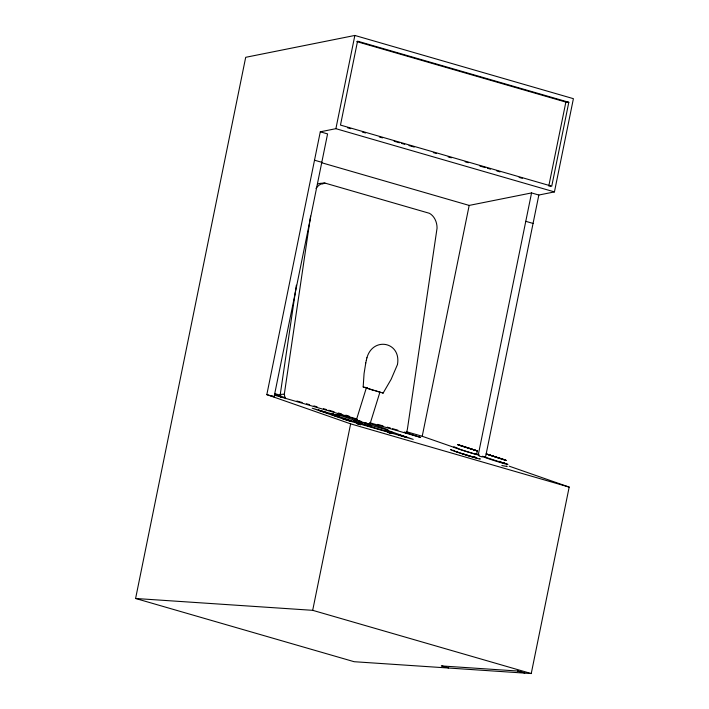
<?xml version="1.0" encoding="UTF-8"?>
<svg xmlns="http://www.w3.org/2000/svg" width="709" height="709" viewBox="0 0 709 709"><rect width="100%" height="100%" fill="white"/><g stroke="black" fill="none" stroke-linecap="round" stroke-linejoin="round"><path stroke-width="1.06" d="M397.457 364.559L391.146 379.28L383.099 393.123L363.176 386.928L364.063 373.616L365.773 362.964M397.483 364.453C401.391 341.676 372.863 336.421 366.907 357.85M280.888 397.474A23.432 18.124 86 0 1 280.25 394.443L296.362 285.195M285.39 398.662A23.432 18.124 86 0 1 284.318 394.16L310.586 216.094M509.168 466.159L569.176 487.092L531.245 673.55L525.334 673.151L518.049 671.051L441.308 665.919L448.593 668.029L354.146 661.71L135.596 598.485L245.695 57.314L354.854 35.45L573.404 98.675L554.438 191.909L538.84 195.028L531.555 192.928L469.181 205.415L321.505 162.698M569.176 487.092L350.627 423.858L266.823 394.629L320.291 131.803L335.889 128.683L554.438 191.909M266.823 394.629L274.108 396.739L327.576 133.912L320.291 131.803M335.889 128.683L354.854 35.45M135.596 598.485L312.687 610.325L350.627 423.858M455.32 447.813L422.218 436.265L469.181 205.415M478.309 454.664L531.555 192.928M485.594 456.773L538.84 195.028M568.813 102.282L357.549 41.166L340.48 125.076L551.744 186.192L568.813 102.282L565.862 102.087L548.793 185.997L550.76 186.13M365.747 363.061L366.331 360.349M366.305 360.447L366.934 357.744M363.176 386.928L363.894 386.999M356.246 420.366L366.358 387.85L366.837 387.947M362.627 424.487L355.244 422.156L357.531 422.786M362.689 424.283L355.563 422.006M383.099 393.123L382.461 392.777M457.208 447.991C453.503 447.769 484.991 457.163 474.525 453.406M477.503 450.959L457.527 444.623L477.503 450.959L476.457 454.292M485.169 457.19L505.127 463.615M333.39 415.421L333.7 414.402L335.038 414.792L334.028 414.437L333.709 415.456M335.614 416.068L335.933 415.049L337.945 415.669L336.607 415.288L336.288 416.298M357.894 423.885L358.213 422.874L357.203 422.52L358.098 422.777M358.577 424.124L358.887 423.105L356.875 422.484L358.213 422.874M358.869 424.221L360.473 424.735L360.792 423.716L358.807 423.034M369.832 424.594L379.944 392.077M390.101 433.243L390.42 432.233L391.758 432.614L385.944 430.815L389.126 431.932M390.225 433.341L390.42 432.233M475.987 457.677L475.057 457.659M317.508 184.065A16.599 12.842 86 0 1 320.858 183.356L324.926 183.073L429.388 213.294A15.341 11.867 86 0 1 437.063 228.13L407.498 428.537A14.118 10.919 86 0 1 405.902 433.562M280.25 394.443L284.318 394.16M467.275 455.444L476.935 457.961L476.519 457.713M454.788 450.906L452.705 450.268L454.309 450.676M457.075 451.536L456.419 451.491L457.013 451.766M473.807 457.101L474.472 457.137L473.878 456.862M354.19 421.057L353.631 420.951L354.367 421.314M371.8 426.658L368.45 425.79M379.935 392.13L375.726 390.969M501.83 465.538L507.148 466.513L506.722 466.079M339.257 416.148L336.27 415.297M357.425 420.251C343.998 416.44 379.864 427.757 368.405 423.672M472.602 456.791L461.887 453.494M365.215 387.344L367.085 387.876M356.051 422.139L357.593 422.582M390.579 432.65L393.273 433.323L388.124 431.834M387.965 431.701L387.442 431.551L387.876 431.79M391.208 432.836L392.307 433.102L391.793 432.907M390.526 432.268L391.43 432.579L387.513 431.347L389.525 431.967M359.126 424.248L360.473 424.735M357.575 422.91C353.259 421.758 365.046 425.409 360.314 423.752M356.724 41.583L565.862 102.087M347.525 127.771L350.698 128.683M362.352 132.06L365.534 132.982M379.306 136.961L382.479 137.883M394.133 141.251L399.433 142.784M401.551 143.395L404.724 144.317M408.96 145.54L414.26 147.073M433.332 152.595L436.505 153.507M448.159 156.884L451.341 157.806M465.104 161.785L468.286 162.707M479.94 166.074L485.231 167.608M487.349 168.219L490.531 169.141M496.885 170.975L500.067 171.897M519.13 177.418L522.311 178.331M314.512 160.207L321.797 162.308M525.777 221.323L533.062 223.432M320.858 183.356L322.967 183.959M274.543 393.548L280.915 395.392M406.284 431.657L422.218 436.265M274.543 394.532L285.178 397.607M296.876 400.993L302.194 402.526M306.448 403.758L309.638 404.679M313.892 405.911L317.083 406.833M323.464 408.685L326.654 409.607M328.781 410.219L334.099 411.761M338.353 412.993L341.543 413.914M345.797 415.146L348.988 416.068M377.702 424.372L383.02 425.914M387.274 427.146L390.464 428.068M392.591 428.679L397.909 430.221M404.29 432.065L420.632 437.444L369.584 422.679M274.932 395.294L356.822 418.984M479.124 456.055L482.253 456.959M334.028 414.437L336.731 415.377M339.514 416.059L312.226 408.216L346.559 420.136L413.214 439.376L387.247 430.283M386.618 430.638L392.892 432.605L386.662 430.744M360.792 423.716L359.782 423.362L361.12 423.752L360.447 423.521M357.779 423.796L356.884 423.539L357.788 423.849M312.687 610.325L531.245 673.55M517.464 671.006L524.749 673.116L449.187 668.064L441.902 665.955M388.585 431.878L385.882 431.019L389.17 432.215M359.055 420.729L360.952 421.288M335.712 415.031L332.131 413.879L338.113 415.669M389.746 431.994L393.335 433.119L389.117 431.932M364.134 424.505L366.42 425.196M359.108 423.131L358.532 422.865M388.878 432.889L389.507 433.084M335.304 414.995L332.069 414.083L339.194 416.351L333.7 414.402M388.169 431.648L389.285 432.091M390.101 432.233L391.864 432.809M389.888 432.437L390.978 432.72M358.231 423.105L359.649 423.539M374.387 390.659L369.238 389.037M359.428 423.025L361.75 423.76M467.568 455.426L455.541 451.394M364.967 422.546L366.819 423.14M360.385 423.672L361.909 424.186M499.092 461.311L501.352 462.082M368.937 388.833L366.349 387.903M361.289 423.743L361.971 423.982M337.617 415.634L336.607 415.288M270.998 395.657L274.108 396.739M338.796 415.899L339.283 416.068M503.195 462.729L504.489 463.225M474.995 456.959L475.642 457.296M479.408 458.537A15.793 0.532 17.6 0 1 465.308 454.824A15.793 0.532 17.6 0 1 451.598 449.71M475.225 453.503A13.453 0.452 17.6 0 1 476.102 454.442A13.453 0.452 17.6 0 1 458.289 448.841A13.453 0.452 17.6 0 1 456.383 447.583M505.393 463.367A13.453 0.452 17.6 0 1 503.718 463.473A13.453 0.452 17.6 0 1 486.401 457.979A13.453 0.452 17.6 0 1 485.053 456.906M503.044 462.534A13.453 0.452 17.6 0 1 504.684 463.11M387.336 431.134A26.304 0.682 17.3 0 1 361.847 424.009A26.304 0.682 17.3 0 1 337.537 415.625M369.797 423.565A26.304 0.682 17.3 0 1 382.975 428.785A26.304 0.682 17.3 0 1 341.747 415.926A26.304 0.682 17.3 0 1 357.256 419.657M315.984 188.443A16.599 12.842 86 0 1 324.926 183.073M486.206 453.946L506.155 460.38L486.206 453.946M332.193 414.889L339.345 417.114L332.193 414.889M318.43 410.121L327.071 412.904L318.43 410.121M342.677 418.576L351.318 421.359L342.677 418.576M398.414 434.706L407.055 437.488L398.414 434.706M458.847 444.986L476.59 450.729L458.847 444.986M487.517 454.318L505.26 460.061L487.517 454.318M333.239 414.508L338.574 416.192L333.239 414.508"/></g></svg>
